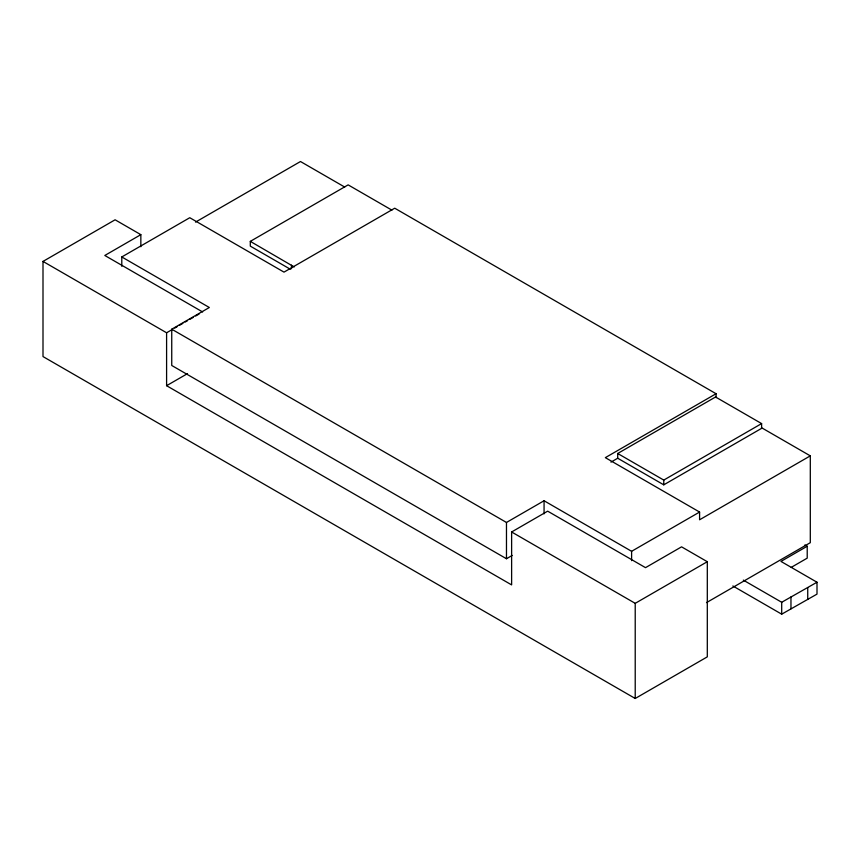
<?xml version="1.0" encoding="UTF-8"?>
<svg xmlns="http://www.w3.org/2000/svg" width="860" height="860" viewBox="0 0 860 860"><rect width="100%" height="100%" fill="white"/><g stroke="black" fill="none" stroke-linecap="round" stroke-linejoin="round"><path stroke-width="1.29" d="M43 261.418L166.593 332.777L166.593 385.699L511.625 584.897L511.625 531.975L547.669 511.162L645.516 567.654L681.561 546.842L707.307 561.709L707.307 656.857L635.217 698.481L43 356.567L43 261.418L115.1 219.794L140.846 234.662L140.846 246.723M140.846 234.662L104.802 255.474L202.637 311.965M121.787 266.31L121.787 256.957L189.77 217.72L284.004 272.125L394.729 208.206L716.068 393.729L716.068 397.589M195.532 222.117L300.484 161.519L344.699 187.05M290.358 269.255L250.303 246.132L250.303 241.37L348.149 184.878L391.902 210.141M512.194 555.431L506.475 558.742L171.742 365.478L171.742 329.208L209.335 307.504L121.787 256.957M166.593 332.777L172.408 329.423M174.73 328.079L177.063 326.736M179.385 325.392L182.868 323.381M185.201 322.038L187.523 320.694M189.845 319.35L193.339 317.34M195.661 315.996L199.154 313.975M166.593 385.699L187.523 373.616M716.068 393.729L605.343 457.649L699.588 512.055L699.588 519.784L810.303 455.864L810.303 542.681L706.511 602.613M617.706 458.24L617.706 453.489L715.552 396.998L761.616 423.593L761.616 428.344L663.769 484.836L617.706 458.24L610.966 462.132M171.742 329.208L506.475 522.461L544.068 500.756L631.605 551.303L699.588 512.055M617.706 453.489L663.769 480.084L761.616 423.593M511.625 531.975L635.217 603.333L707.307 561.709M791.232 567.374L807.217 558.14L807.217 546.25L780.955 561.419L817 582.231L817 594.12L781.697 614.169L732.86 585.972M743.32 580.124L781.697 602.279L817 582.231M761.444 427.656L810.303 455.864M804.906 544.917L807.217 546.25M250.303 241.37L294.238 266.944M807.733 587.573L807.733 599.474M790.963 596.926L790.963 608.816M781.697 602.279L781.697 614.169M663.769 480.084L663.769 484.836M635.217 603.333L635.217 698.481M631.605 551.303L631.605 560.655M544.068 500.756L544.068 513.871M506.475 522.461L506.475 558.742M291.497 265.159L291.497 268.718"/></g></svg>
